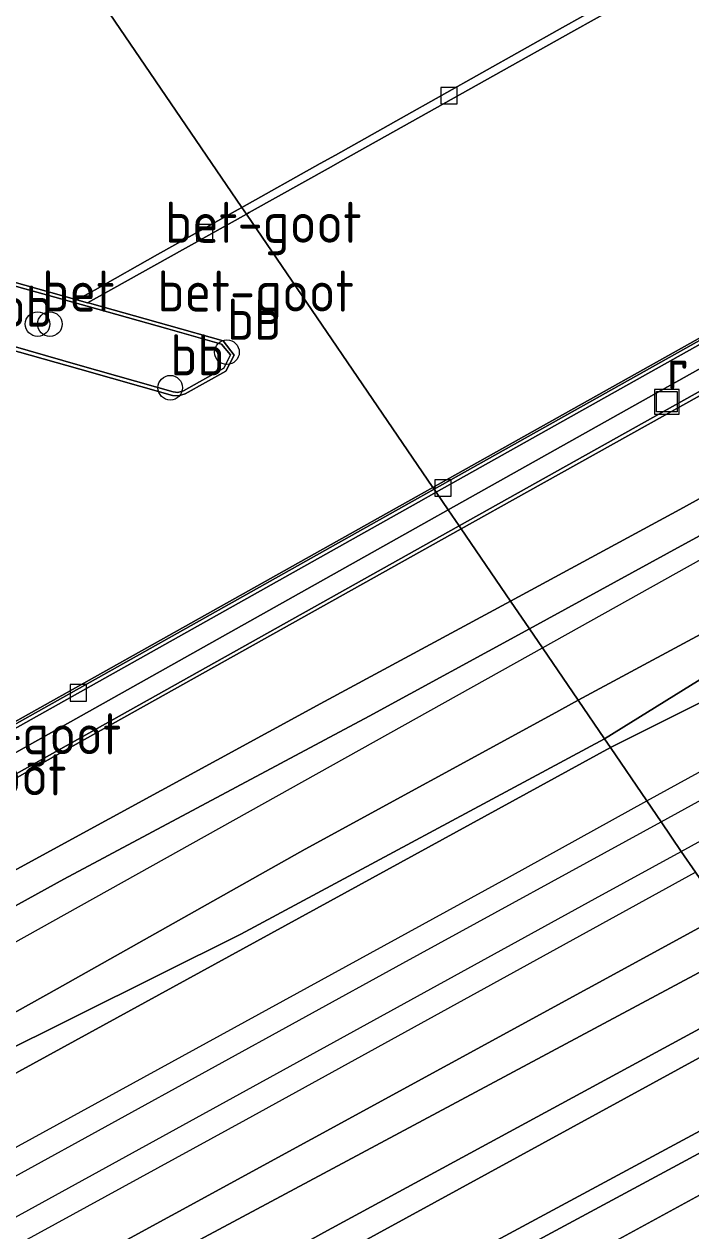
# Model space of a CAD drawing. Extents: x 253736 to 255979, y 477184 to 479215.
# Drawn here: x 254946.9 to 254987.6, y 477880.1 to 477953.6 of the extents above; entities that cross this region are included whole.
import ezdxf
from ezdxf.enums import TextEntityAlignment as Align

# ---------------------------------------------------------------- set-up
doc = ezdxf.new("R2010")
doc.units = 0
for name, color, linetype, lineweight in [('af-bs-rasterhekwerk', 8, 'hekwerk', 18), ('bp-b5-bomenstruiken', 8, 'Continuous', 18), ('bp-b5-grasland', 8, 'Continuous', 18), ('gw-bs-insteekwatergang', 8, 'Continuous', 18), ('gw-bs-kruinlijn', 8, 'Continuous', 18), ('gw-bs-teenlijn', 8, 'Continuous', 18), ('og-b5-spoor', 8, 'Continuous', 18), ('og-b5-water', 8, 'Continuous', 18), ('og-bs-hulpgeometrie', 8, 'Continuous', 18), ('og-bs-inrichtingselement', 8, 'Continuous', 18), ('og-bs-spoor', 8, 'Continuous', 18), ('og-bs-terreinafscheiding', 8, 'Continuous', 18), ('vh-b5-verh_soort', 8, 'Continuous', 18), ('vh-bs-band', 8, 'Continuous', 18), ('wh-bs-duiker', 8, 'duiker', 18), ('wh-bs-kolk', 8, 'Continuous', 18), ('wh-bs-put', 8, 'Continuous', 18), ('wh-bs-waterlijn', 8, 'Continuous', 18), ('wm-bs-overig', 8, 'Continuous', 18)]:
    doc.layers.add(name, color=color, linetype=linetype, lineweight=lineweight)
doc.styles.add('rtw_iso', font='isocp.shx')
doc.linetypes.add('duiker', pattern='A,0,-2,[15,RTW.shx,S=1,R=0,X=0,Y=0],-2', length=4)
doc.linetypes.add('hekwerk', pattern='A,7,-1.5,[1,RTW.shx,S=0.75,R=0,X=0,Y=0],-1.5', length=10)

# ---------------------------------------------------------------- blocks, each defined once
blk = doc.blocks.new('dtb')
blk.add_circle((0, 0), 0.75)
blk = doc.blocks.new('dtbattr')
at = {"style": 'rtw_iso'}
blk.add_attdef('TAG', (0.591, 0.868), '', height=2.5, dxfattribs=at)
blk = doc.blocks.new('put')
for p, q in [((0.75, 0.75), (-0.75, 0.75)), ((-0.75, 0.75), (-0.75, -0.75)), ((0.75, -0.75), (0.75, 0.75)), ((-0.75, -0.75), (0.75, -0.75))]:
    blk.add_line(p, q)
blk.add_lwpolyline([(-0.625, 0.625), (0.625, 0.625), (0.625, -0.625), (-0.625, -0.625)], close=True)
blk = doc.blocks.new('kolk')
blk.add_lwpolyline([(-0.5, -0.5), (0.5, -0.5), (0.5, 0.5), (-0.5, 0.5)], close=True)
blk = doc.blocks.new('RW1 Buren totaal_ACAD_1_FMEBLOCK130')
at = {"layer": 'bp-b5-grasland'}
blk.add_polyline3d([(-30.266, -121.744, 24.171), (-54.832, -134.632, 24.188), (-53.285, -132.489, 24.361), (-53.241, -130.688, 24.365), (-55.048, -126.575, 24.476), (-56.865, -122.86, 24.514), (-58.422, -122.014, 24.481), (-78.668, -133.046, 24.554), (-103.834, -147.072, 24.574), (-107.836, -149.309, 24.564), (-107.959, -149.128, 24.631), (-50.966, -117.271, 24.623), (-47.244, -115.194, 24.624), (-6.543, -92.416, 24.656)], dxfattribs=at)
blk = doc.blocks.new('prullenbak')
for centre in [(-0.375, 0), (0.375, 0)]:
    blk.add_circle(centre, 0.75)
blk = doc.blocks.new('dtbattr-r')
at = {"style": 'rtw_iso'}
blk.add_attdef('TAG', text='', height=2.5, dxfattribs=at).set_placement((0, 0), align=Align.MIDDLE_CENTER)
blk = doc.blocks.new('RW1 Buren totaal_ACAD_1_FMEBLOCK879')
at = {"layer": 'vh-b5-verh_soort'}
for points in [[(2.156, 1.483, 24.214), (2.8, 1.303, 24.205), (2.914, 1.271, 24.204), (7.758, -0.086, 24.277), (11.063, -1.011, 24.333), (11.735, -1.89, 24.361), (11.223, -2.871, 24.374), (8.757, -4.236, 24.369), (8.346, -4.374, 24.373), (7.984, -4.345, 24.372), (2.324, -2.734, 24.284), (-2.141, -1.478, 24.23), (-2.806, -1.291, 24.222), (-3.013, -1.233, 24.219), (-7.759, 0.139, 24.286), (-10.973, 1.218, 24.446), (-11.735, 1.876, 24.331), (-11.229, 2.892, 24.338), (-8.846, 4.241, 24.334), (-8.505, 4.374, 24.343), (-8.092, 4.351, 24.337), (-2.637, 2.822, 24.259)], [(-2.639, 2.596, 24.394), (-8.152, 4.151, 24.455), (-8.452, 4.172, 24.459), (-8.722, 4.032, 24.464), (-11.117, 2.711, 24.453), (-11.516, 1.918, 24.444), (-10.886, 1.374, 24.554), (-7.681, 0.298, 24.409), (-2.961, -0.994, 24.353), (2.343, -2.515, 24.399), (8.026, -4.121, 24.491), (8.308, -4.172, 24.492), (8.649, -4.064, 24.487), (11.099, -2.672, 24.485), (11.516, -1.875, 24.487), (10.959, -1.218, 24.468), (7.694, -0.291, 24.406), (2.768, 1.102, 24.332)]]:
    blk.add_polyline3d(points, close=True, dxfattribs=at)
blk = doc.blocks.new('RW1 Buren totaal_ACAD_1_FMEBLOCK893')
at = {"layer": 'vh-b5-verh_soort'}
for points in [[(32.979, -84.253, 24.372), (-9.605, -108.128, 24.389), (-53.734, -132.826, 24.4), (-65.1, -116.177, 24.204), (-64.936, -116.085, 24.204), (-59.931, -113.295, 24.199), (-59.407, -113.003, 24.198), (-54.98, -110.52, 24.201), (-50.076, -107.77, 24.204), (-45.154, -105.009, 24.207), (-40.192, -102.226, 24.209)], [(-40.879, -102.033, 24.21), (-45.841, -104.816, 24.209), (-50.761, -107.576, 24.207), (-55.668, -110.328, 24.205), (-59.686, -112.582, 24.203), (-60.617, -113.103, 24.204), (-65.378, -115.769, 24.207), (-78.399, -96.696, 24.199)]]:
    blk.add_polyline3d(points, dxfattribs=at)
blk = doc.blocks.new('Deel_d28hz')
at = {"layer": 'af-bs-rasterhekwerk'}
for points in [[(254973.434, 477923.006, 24.631), (255030.428, 477954.863, 24.623)], [(254876.984, 477871.416, 24.513), (254878.122, 477869.658, 24.605), (254921.105, 477893.756, 24.639), (254973.434, 477923.006, 24.631)], [(254681.855, 477712.654, 24.253), (254683.896, 477714.518, 24.091), (254685.922, 477715.813, 23.704), (254686.461, 477716.157, 23.944), (254689.328, 477717.755, 23.839), (254693.062, 477720.036, 23.938), (254724.91, 477737.468, 23.947), (254767.487, 477760.945, 23.974), (254802.142, 477779.933, 23.983), (254843.729, 477802.575, 23.944), (254888.645, 477827.509, 24.037), (254924.222, 477847.005, 24.088), (254961.061, 477867.276, 24.184), (254970.912, 477872.868, 23.965), (254971.995, 477873.459, 23.857), (254997.682, 477887.488, 23.653)]]:
    blk.add_polyline3d(points, dxfattribs=at)
at = {"layer": 'bp-b5-bomenstruiken'}
for points in [[(255056.909, 477951.491, 24.325), (255025.968, 477934.251, 24.253), (254994.382, 477917.527, 24.307), (254982.292, 477910.031, 24.307), (254980.685, 477912.385, 24.217), (254993.787, 477919.44, 24.237), (255008.246, 477927.194, 24.295), (255023.04, 477935.205, 24.158), (255026.562, 477937.502, 24.188), (255051.128, 477950.39, 24.171)], [(254918.639, 477877.954, 23.601), (254933.582, 477886.258, 23.607), (254948.931, 477894.799, 23.785), (254964.045, 477903.309, 24.094), (254979.094, 477911.528, 24.215), (254980.685, 477912.385, 24.217), (254982.292, 477910.031, 24.307), (254960.126, 477898.14, 24.043), (254944.967, 477890.615, 23.764), (254935.224, 477885.902, 23.716), (254929.327, 477882.282, 23.692), (254914.635, 477874.468, 23.62)]]:
    blk.add_polyline3d(points, dxfattribs=at)
blk.add_polyline3d([(255004.635, 477877.303, 23.816), (254986.844, 477865.203, 24.056), (254985.967, 477865.997, 23.977), (254983.355, 477867.617, 23.956), (254980.932, 477868.798, 23.896), (254977.651, 477870.447, 23.815), (254973.096, 477872.942, 23.809), (254971.995, 477873.459, 23.857), (254997.682, 477887.488, 23.653)], close=True, dxfattribs=at)
at = {"layer": 'bp-b5-grasland'}
for points in [[(255074.851, 477979.718, 24.656), (255034.15, 477956.94, 24.624), (255030.428, 477954.863, 24.623), (254973.434, 477923.006, 24.631), (254972.76, 477923.994, 24.564), (255016.746, 477948.646, 24.539), (255059.304, 477972.442, 24.531)], [(255051.504, 477946.938, 24.901), (255006.482, 477922.181, 24.814), (254998.654, 477918.271, 24.781), (254995.144, 477916.591, 24.796), (254989.892, 477913.115, 24.79), (254982.653, 477909.503, 24.778), (254982.292, 477910.031, 24.307), (254994.382, 477917.527, 24.307), (255025.968, 477934.251, 24.253), (255056.909, 477951.491, 24.325)], [(254898.278, 477882.166, 24.613), (254927.669, 477898.71, 24.529), (254971.601, 477923.344, 24.565), (254972.76, 477923.994, 24.564), (254973.434, 477923.006, 24.631), (254921.105, 477893.756, 24.639), (254878.122, 477869.658, 24.605)], [(254878.122, 477869.658, 24.605), (254921.105, 477893.756, 24.639), (254973.434, 477923.006, 24.631), (254973.558, 477922.825, 24.564), (254948.19, 477908.648, 24.503), (254921.674, 477893.481, 24.495), (254903.028, 477883.02, 24.485), (254880.656, 477870.086, 24.266)], [(254909.87, 477879.914, 27.714), (254926.508, 477888.929, 27.684), (254949.337, 477901.485, 27.684), (254967.936, 477911.408, 27.694), (254977.712, 477916.74, 27.7), (254978.501, 477915.584, 22.646), (254980.685, 477912.385, 24.217), (254979.094, 477911.528, 24.215), (254964.045, 477903.309, 24.094), (254948.931, 477894.799, 23.785), (254933.582, 477886.258, 23.607), (254918.639, 477877.954, 23.601)], [(254880.656, 477870.086, 24.266), (254903.028, 477883.02, 24.485), (254921.674, 477893.481, 24.495), (254948.19, 477908.648, 24.503), (254973.558, 477922.825, 24.564), (254976.558, 477918.431, 27.729), (254965.21, 477912.311, 27.727), (254948.69, 477903.309, 27.751), (254925.126, 477890.473, 27.771), (254909.025, 477881.686, 27.747), (254893.07, 477873.032, 27.755)], [(254914.635, 477874.468, 23.62), (254929.327, 477882.282, 23.692), (254935.224, 477885.902, 23.716), (254944.967, 477890.615, 23.764), (254960.126, 477898.14, 24.043), (254982.292, 477910.031, 24.307), (254982.653, 477909.503, 24.778), (254945.735, 477889.309, 24.697), (254941.44, 477887.034, 24.706), (254937.232, 477885.06, 24.706), (254933.394, 477882.957, 24.718), (254930.657, 477881.161, 24.7), (254927.301, 477878.82, 24.649)], [(254947.575, 477876.471, 24.853), (254989.581, 477899.354, 24.85), (254990.946, 477897.354, 23.785), (254950.964, 477875.96, 23.875)], [(254784.128, 477772.982, 23.446), (254820.778, 477792.949, 23.491), (254853.946, 477811.279, 23.413), (254884.708, 477828.189, 23.431), (254914.647, 477844.754, 23.494), (254951.215, 477864.756, 23.494), (254978.518, 477879.656, 23.446), (254996.442, 477889.304, 23.52), (254997.682, 477887.488, 23.653), (254971.995, 477873.459, 23.857), (254970.912, 477872.868, 23.965), (254961.061, 477867.276, 24.184), (254924.222, 477847.005, 24.088), (254888.645, 477827.509, 24.037), (254843.729, 477802.575, 23.944), (254802.142, 477779.933, 23.983), (254767.487, 477760.945, 23.974)], [(254950.964, 477875.96, 23.875), (254990.946, 477897.354, 23.785), (254992.654, 477894.853, 23.695), (254965.18, 477879.965, 23.749)], [(254793.509, 477779.33, 22.642), (254815.877, 477791.531, 22.642), (254848.244, 477809.415, 22.642), (254874.733, 477823.872, 22.642), (254906.926, 477841.618, 22.642), (254941.67, 477860.494, 22.642), (254972.54, 477877.766, 22.642), (254995.774, 477890.282, 22.678), (254996.442, 477889.304, 23.52), (254978.518, 477879.656, 23.446), (254951.215, 477864.756, 23.494), (254914.647, 477844.754, 23.494), (254884.708, 477828.189, 23.431), (254853.946, 477811.279, 23.413), (254820.778, 477792.949, 23.491), (254784.128, 477772.982, 23.446)], [(254789.314, 477783.157, 23.404), (254812.353, 477795.874, 23.485), (254840.818, 477811.47, 23.545), (254874.245, 477829.688, 23.596), (254906.72, 477847.592, 23.587), (254935.566, 477863.605, 23.728), (254965.18, 477879.965, 23.749), (254992.654, 477894.853, 23.695), (254993.52, 477893.585, 22.552), (254956.876, 477873.569, 22.645), (254918.011, 477852.262, 22.645), (254879.001, 477830.847, 22.642), (254840.644, 477809.975, 22.642), (254803.288, 477789.462, 22.642), (254766.047, 477769.077, 22.642)]]:
    blk.add_polyline3d(points, dxfattribs=at)
for points in [[(255026.562, 477937.502, 24.188), (255023.04, 477935.205, 24.158), (255008.246, 477927.194, 24.295), (254993.787, 477919.44, 24.237), (254980.685, 477912.385, 24.217), (254978.501, 477915.584, 22.646), (254977.712, 477916.74, 27.7), (254987.189, 477921.909, 27.706), (255014.055, 477936.518, 27.726), (255018.7, 477939.075, 27.593), (255017.862, 477941.065, 27.635), (254986.889, 477924.002, 27.73), (254976.558, 477918.431, 27.729), (254973.558, 477922.825, 24.564), (254977.56, 477925.062, 24.574), (255002.726, 477939.088, 24.554), (255022.972, 477950.12, 24.481), (255024.529, 477949.274, 24.514), (255026.346, 477945.559, 24.476), (255028.153, 477941.446, 24.365), (255028.109, 477939.645, 24.361)], [(254977.712, 477916.74, 27.7), (254976.558, 477918.431, 27.729), (254986.889, 477924.002, 27.73), (255017.862, 477941.065, 27.635), (255018.7, 477939.075, 27.593), (255014.055, 477936.518, 27.726), (254987.189, 477921.909, 27.706)], [(254977.712, 477916.74, 27.7), (254967.936, 477911.408, 27.694), (254949.337, 477901.485, 27.684), (254926.508, 477888.929, 27.684), (254909.87, 477879.914, 27.714), (254894.94, 477871.518, 27.666), (254890.648, 477869.24, 27.678), (254890.161, 477870.305, 27.681), (254889.751, 477871.266, 27.694), (254893.07, 477873.032, 27.755), (254909.025, 477881.686, 27.747), (254925.126, 477890.473, 27.771), (254948.69, 477903.309, 27.751), (254965.21, 477912.311, 27.727), (254976.558, 477918.431, 27.729)]]:
    blk.add_polyline3d(points, close=True, dxfattribs=at)
at = {"layer": 'gw-bs-insteekwatergang'}
for points in [[(254992.654, 477894.853, 23.695), (254965.18, 477879.965, 23.749), (254935.566, 477863.605, 23.728), (254906.72, 477847.592, 23.587), (254874.245, 477829.688, 23.596), (254840.818, 477811.47, 23.545), (254812.353, 477795.874, 23.485), (254789.314, 477783.157, 23.404)], [(254784.128, 477772.982, 23.446), (254820.778, 477792.949, 23.491), (254853.946, 477811.279, 23.413), (254884.708, 477828.189, 23.431), (254914.647, 477844.754, 23.494), (254951.215, 477864.756, 23.494), (254978.518, 477879.656, 23.446), (254996.442, 477889.304, 23.52)]]:
    blk.add_polyline3d(points, dxfattribs=at)
at = {"layer": 'gw-bs-kruinlijn'}
for points in [[(254982.653, 477909.503, 24.778), (254989.892, 477913.115, 24.79), (254995.144, 477916.591, 24.796), (254998.654, 477918.271, 24.781), (255006.482, 477922.181, 24.814), (255051.504, 477946.938, 24.901), (255055.792, 477949.872, 24.901), (255059.518, 477951.842, 24.964), (255070.438, 477957.381, 24.967), (255093.74, 477969.867, 25.012), (255113.166, 477980.877, 25.057), (255118.802, 477984.365, 25.042), (255126.189, 477988.064, 25.075), (255172.178, 478013.367, 25.243), (255179.07, 478017.697, 25.285), (255186.324, 478021.145, 25.249), (255235.815, 478048.454, 25.441), (255239.622, 478051.338, 25.477), (255244.887, 478053.831, 25.471), (255251.747, 478056.77, 25.483), (255281.007, 478072.891, 25.531), (255294.729, 478080.604, 25.549), (255302.917, 478085.361, 25.573)], [(254977.712, 477916.74, 27.7), (254987.189, 477921.909, 27.706), (255014.055, 477936.518, 27.726), (255018.7, 477939.075, 27.593), (255017.862, 477941.065, 27.635), (254986.889, 477924.002, 27.73), (254976.558, 477918.431, 27.729)], [(254976.558, 477918.431, 27.729), (254965.21, 477912.311, 27.727), (254948.69, 477903.309, 27.751), (254925.126, 477890.473, 27.771)], [(254925.126, 477890.473, 27.771), (254909.025, 477881.686, 27.747), (254893.07, 477873.032, 27.755), (254889.751, 477871.266, 27.694), (254890.161, 477870.305, 27.681), (254890.648, 477869.24, 27.678), (254894.94, 477871.518, 27.666), (254909.87, 477879.914, 27.714), (254926.508, 477888.929, 27.684), (254949.337, 477901.485, 27.684), (254967.936, 477911.408, 27.694), (254977.712, 477916.74, 27.7)], [(254772.791, 477794.526, 24.334), (254798.573, 477808.704, 24.394), (254803.418, 477811.138, 24.409), (254806.748, 477813.37, 24.445), (254809.752, 477815.176, 24.451), (254812.983, 477817.09, 24.46), (254814.915, 477817.925, 24.427), (254817.02, 477818.763, 24.394), (254834.938, 477828.27, 24.517), (254867.922, 477846.615, 24.64), (254870.979, 477848.677, 24.634), (254873.856, 477850.223, 24.58), (254876.732, 477851.465, 24.532), (254878.437, 477852.143, 24.499), (254902.988, 477865.59, 24.643), (254927.301, 477878.82, 24.649), (254930.657, 477881.161, 24.7), (254933.394, 477882.957, 24.718), (254937.232, 477885.06, 24.706), (254941.44, 477887.034, 24.706), (254945.735, 477889.309, 24.697), (254982.653, 477909.503, 24.778)], [(254989.581, 477899.354, 24.85), (254947.575, 477876.471, 24.853), (254944.932, 477874.66, 24.865), (254941.932, 477872.553, 24.913), (254939.693, 477871.318, 24.949), (254936.622, 477870.274, 24.907), (254933.522, 477868.893, 24.883), (254887.001, 477843.15, 24.775), (254883.251, 477841.078, 24.769), (254880.07, 477839.043, 24.763), (254876.919, 477837.186, 24.742), (254872.373, 477834.931, 24.742), (254867.703, 477832.388, 24.742), (254840.947, 477817.883, 24.604), (254827.477, 477810.791, 24.607), (254824.625, 477809.056, 24.607), (254820.58, 477806.535, 24.625), (254818.388, 477805.041, 24.637), (254815.279, 477803.541, 24.616), (254811.407, 477801.921, 24.604), (254806.913, 477799.379, 24.616), (254774.616, 477781.554, 24.409)]]:
    blk.add_polyline3d(points, dxfattribs=at)
at = {"layer": 'gw-bs-teenlijn'}
for points in [[(254982.292, 477910.031, 24.307), (254994.382, 477917.527, 24.307), (255025.968, 477934.251, 24.253), (255056.909, 477951.491, 24.325), (255117.552, 477985.064, 24.484), (255177.89, 478018.112, 24.55), (255212.502, 478036.71, 24.526), (255241.007, 478052.969, 24.826), (255302.218, 478086.438, 24.823)], [(254980.685, 477912.385, 24.217), (254993.787, 477919.44, 24.237), (255008.246, 477927.194, 24.295), (255023.04, 477935.205, 24.158), (255026.562, 477937.502, 24.188), (255028.109, 477939.645, 24.361), (255028.153, 477941.446, 24.365), (255026.346, 477945.559, 24.476), (255024.529, 477949.274, 24.514), (255022.972, 477950.12, 24.481), (255002.726, 477939.088, 24.554), (254977.56, 477925.062, 24.574), (254973.558, 477922.825, 24.564)], [(254973.558, 477922.825, 24.564), (254948.19, 477908.648, 24.503)], [(254948.19, 477908.648, 24.503), (254921.674, 477893.481, 24.495), (254903.028, 477883.02, 24.485), (254880.656, 477870.086, 24.266), (254880.698, 477869.078, 24.206), (254881.313, 477866.843, 24.082), (254882.375, 477864.041, 23.865), (254884.193, 477861.131, 23.658), (254886.467, 477860.566, 23.689), (254890.015, 477862.382, 23.756), (254903.573, 477869.595, 23.732), (254918.639, 477877.954, 23.601), (254933.582, 477886.258, 23.607), (254948.931, 477894.799, 23.785), (254964.045, 477903.309, 24.094), (254979.094, 477911.528, 24.215), (254980.685, 477912.385, 24.217)], [(254982.292, 477910.031, 24.307), (254960.126, 477898.14, 24.043), (254944.967, 477890.615, 23.764), (254935.224, 477885.902, 23.716), (254929.327, 477882.282, 23.692), (254914.635, 477874.468, 23.62), (254895.32, 477863.375, 23.677), (254884.261, 477856.962, 23.734), (254876.017, 477852.385, 23.8), (254862.6, 477844.545, 23.884), (254849.879, 477837.731, 23.92), (254821.251, 477821.931, 23.89), (254818.127, 477820.372, 23.875), (254813.471, 477818.498, 23.854), (254809.848, 477816.438, 23.842), (254807.436, 477814.773, 23.848), (254804.098, 477812.7, 23.851), (254796.937, 477808.847, 23.851)], [(254950.964, 477875.96, 23.875), (254990.946, 477897.354, 23.785)]]:
    blk.add_polyline3d(points, dxfattribs=at)
at = {"layer": 'og-b5-spoor'}
for points in [[(255052.475, 477934.369, 25.069), (255006.222, 477908.673, 24.925), (255003.034, 477906.298, 24.925), (254999.987, 477904.739, 24.925), (254996.477, 477903.218, 24.925), (254992.255, 477900.82, 24.925), (254989.581, 477899.354, 24.85), (254987.839, 477901.906, 25.168), (254986.97, 477903.179, 25.201), (254985.741, 477904.979, 25.147), (254984.869, 477906.257, 25.156), (254982.653, 477909.503, 24.778), (254989.892, 477913.115, 24.79), (254995.144, 477916.591, 24.796), (254998.654, 477918.271, 24.781), (255006.482, 477922.181, 24.814), (255051.504, 477946.938, 24.901)], [(254927.301, 477878.82, 24.649), (254930.657, 477881.161, 24.7), (254933.394, 477882.957, 24.718), (254937.232, 477885.06, 24.706), (254941.44, 477887.034, 24.706), (254945.735, 477889.309, 24.697), (254982.653, 477909.503, 24.778), (254984.869, 477906.257, 25.156), (254985.741, 477904.979, 25.147), (254986.97, 477903.179, 25.201), (254987.839, 477901.906, 25.168), (254989.581, 477899.354, 24.85), (254947.575, 477876.471, 24.853)]]:
    blk.add_polyline3d(points, dxfattribs=at)
at = {"layer": 'og-b5-water'}
blk.add_polyline3d([(254766.047, 477769.077, 22.642), (254803.288, 477789.462, 22.642), (254840.644, 477809.975, 22.642), (254879.001, 477830.847, 22.642), (254918.011, 477852.262, 22.645), (254956.876, 477873.569, 22.645), (254993.52, 477893.585, 22.552), (254995.774, 477890.282, 22.678), (254972.54, 477877.766, 22.642), (254941.67, 477860.494, 22.642), (254906.926, 477841.618, 22.642), (254874.733, 477823.872, 22.642), (254848.244, 477809.415, 22.642), (254815.877, 477791.531, 22.642), (254793.509, 477779.33, 22.642)], dxfattribs=at)
at = {"layer": 'og-bs-hulpgeometrie'}
blk.add_polyline3d([(254947.167, 477961.483, 24.199), (254960.188, 477942.41, 24.207), (254960.466, 477942.002, 24.204), (254971.832, 477925.353, 24.4), (254971.903, 477925.249, 24.396), (254972.033, 477925.059, 24.529), (254972.76, 477923.994, 24.564), (254973.434, 477923.006, 24.631), (254973.558, 477922.825, 24.564), (254976.558, 477918.431, 27.729), (254977.712, 477916.74, 27.7), (254978.501, 477915.584, 22.646), (254980.685, 477912.385, 24.217), (254982.292, 477910.031, 24.307), (254982.653, 477909.503, 24.778), (254984.869, 477906.257, 25.156), (254985.741, 477904.979, 25.147), (254986.97, 477903.179, 25.201), (254987.839, 477901.906, 25.168)], dxfattribs=at)
at = {"layer": 'og-bs-spoor'}
for points in [[(254984.869, 477906.257, 25.156), (255068.868, 477952.29, 25.447), (255158.702, 478001.541, 25.666), (255233.202, 478042.328, 25.846), (255292.628, 478074.913, 25.966)], [(254985.741, 477904.979, 25.147), (255037.099, 477933.193, 25.387), (255102.128, 477968.824, 25.504), (255165.459, 478003.583, 25.675), (255227.835, 478037.708, 25.804), (255282.235, 478067.617, 25.912)], [(254986.97, 477903.179, 25.201), (255052.409, 477939.034, 25.378), (255126.433, 477979.62, 25.627), (255205.072, 478022.776, 25.768), (255266.62, 478056.654, 25.966)], [(254658.05, 477727.148, 24.7), (254688.43, 477743.781, 24.682), (254722.862, 477762.593, 24.688), (254760.441, 477783.209, 24.751), (254794.745, 477801.956, 24.79), (254831.106, 477821.912, 24.835), (254864.707, 477840.33, 24.901), (254904.643, 477862.217, 25.006), (254941.232, 477882.338, 25.129), (254976.49, 477901.633, 25.156), (254984.869, 477906.257, 25.156)], [(254658.932, 477725.857, 24.681), (254690.112, 477743.026, 24.7), (254727.089, 477763.193, 24.769), (254756.227, 477779.188, 24.766), (254788.808, 477797.001, 24.805), (254825.742, 477817.256, 24.838), (254862.6, 477837.476, 24.94), (254903.137, 477859.711, 25.078), (254940.406, 477880.128, 25.111), (254969.989, 477896.37, 25.144), (254985.741, 477904.979, 25.147)], [(254660.177, 477724.069, 24.682), (254692.976, 477742.027, 24.772), (254729.237, 477761.892, 24.79), (254771.347, 477784.985, 24.829), (254817.108, 477810.054, 24.889), (254866.109, 477836.882, 24.937), (254899.027, 477854.956, 25.063), (254941.45, 477878.199, 25.111), (254981.725, 477900.315, 25.204), (254986.97, 477903.179, 25.201)], [(254661.043, 477722.8, 24.662), (254713.741, 477751.701, 24.742), (254752.165, 477772.719, 24.811), (254790.57, 477793.802, 24.883), (254833.45, 477817.269, 24.91), (254875.486, 477840.285, 24.97), (254918.871, 477864.128, 25.075), (254960.443, 477886.84, 25.135), (254987.839, 477901.906, 25.168)]]:
    blk.add_polyline3d(points, dxfattribs=at)
at = {"layer": 'og-bs-terreinafscheiding'}
for points in [[(254972.033, 477925.059, 24.529), (255016.14, 477949.764, 24.515), (255058.642, 477973.58, 24.519), (255103.538, 477998.713, 24.516), (255119.115, 478007.407, 24.518), (255120.942, 478008.419, 24.502), (255121.314, 478008.756, 24.525), (255121.501, 478009.147, 24.535), (255123.207, 478015.188, 24.616), (255123.358, 478015.485, 24.635), (255123.606, 478015.668, 24.62), (255124.893, 478016.363, 24.583)], [(254972.76, 477923.994, 24.564), (255016.746, 477948.646, 24.539), (255059.304, 477972.442, 24.531), (255103.776, 477997.33, 24.542), (255119.728, 478006.268, 24.524), (255126.498, 478010.044, 24.551), (255134.436, 478014.486, 24.602)], [(254971.832, 477925.353, 24.4), (255015.961, 477950.051, 24.389), (255058.545, 477973.926, 24.372), (255103.308, 477998.957, 24.362), (255120.756, 478008.716, 24.378), (255121.208, 478008.977, 24.421)], [(255008.823, 477969.716, 24.2), (255007.878, 477969.185, 24.2), (255004.226, 477967.131, 24.202), (254999.314, 477964.369, 24.204), (254994.61, 477961.724, 24.207), (254989.615, 477958.915, 24.209), (254986.005, 477956.885, 24.211), (254984.687, 477956.146, 24.21), (254979.725, 477953.363, 24.209), (254974.805, 477950.603, 24.207), (254969.898, 477947.851, 24.205), (254965.88, 477945.597, 24.203), (254964.949, 477945.076, 24.204), (254960.188, 477942.41, 24.207)], [(255009.526, 477969.515, 24.209), (255008.139, 477968.735, 24.191), (255004.929, 477966.933, 24.194), (255000.011, 477964.171, 24.198), (254995.303, 477961.528, 24.202), (254990.305, 477958.721, 24.206), (254986.235, 477956.436, 24.21), (254985.374, 477955.953, 24.209), (254980.412, 477953.17, 24.207), (254975.49, 477950.409, 24.204), (254970.586, 477947.659, 24.201), (254966.159, 477945.176, 24.198), (254965.635, 477944.884, 24.199), (254960.63, 477942.094, 24.204), (254960.466, 477942.002, 24.204)], [(254960.188, 477942.41, 24.207), (254959.961, 477942.283, 24.207), (254955.042, 477939.53, 24.21), (254951.229, 477937.395, 24.213), (254950.13, 477936.78, 24.214)], [(254960.466, 477942.002, 24.204), (254955.698, 477939.345, 24.21), (254951.494, 477937.001, 24.215), (254950.774, 477936.6, 24.205)], [(254945.335, 477937.893, 24.394), (254939.822, 477939.448, 24.455), (254939.522, 477939.469, 24.459), (254939.252, 477939.329, 24.464), (254936.857, 477938.008, 24.453), (254936.458, 477937.215, 24.444), (254937.088, 477936.671, 24.554), (254940.293, 477935.595, 24.409), (254945.013, 477934.303, 24.353), (254950.317, 477932.782, 24.399), (254956, 477931.176, 24.491), (254956.282, 477931.125, 24.492), (254956.623, 477931.233, 24.487), (254959.073, 477932.625, 24.485), (254959.49, 477933.422, 24.487), (254958.933, 477934.079, 24.468), (254955.668, 477935.006, 24.406), (254950.742, 477936.399, 24.332), (254945.335, 477937.893, 24.394)], [(254902.653, 477891.895, 24.602), (254904.073, 477892.665, 24.613), (254904.378, 477892.778, 24.606), (254904.659, 477892.761, 24.602), (254910.732, 477891.18, 24.512), (254911.138, 477891.088, 24.523), (254911.635, 477891.23, 24.499), (254912.074, 477891.434, 24.495), (254927.04, 477899.841, 24.497), (254970.958, 477924.457, 24.529), (254972.033, 477925.059, 24.529)], [(254911.135, 477891.312, 24.377), (254926.906, 477900.185, 24.39), (254970.809, 477924.781, 24.4), (254971.832, 477925.353, 24.4)], [(254898.278, 477882.166, 24.613), (254927.669, 477898.71, 24.529), (254971.601, 477923.344, 24.565), (254972.76, 477923.994, 24.564)]]:
    blk.add_polyline3d(points, dxfattribs=at)
at = {"layer": 'vh-b5-verh_soort'}
for points in [[(255058.642, 477973.58, 24.519), (255016.14, 477949.764, 24.515), (254972.033, 477925.059, 24.529), (254971.903, 477925.249, 24.396), (255016.045, 477949.951, 24.376), (255058.635, 477973.801, 24.381)], [(254947.167, 477961.483, 24.199), (254960.188, 477942.41, 24.207), (254959.961, 477942.283, 24.207), (254955.042, 477939.53, 24.21), (254951.229, 477937.395, 24.213), (254950.13, 477936.78, 24.214), (254945.337, 477938.119, 24.259)], [(254945.833, 477933.819, 24.23), (254950.298, 477932.563, 24.284), (254955.958, 477930.952, 24.372), (254956.32, 477930.923, 24.373), (254956.731, 477931.061, 24.369), (254959.197, 477932.426, 24.374), (254959.709, 477933.407, 24.361), (254959.037, 477934.286, 24.333), (254955.732, 477935.211, 24.277), (254950.888, 477936.568, 24.204), (254950.774, 477936.6, 24.205), (254951.494, 477937.001, 24.215), (254955.698, 477939.345, 24.21), (254960.466, 477942.002, 24.204), (254971.832, 477925.353, 24.4), (254970.809, 477924.781, 24.4), (254926.906, 477900.185, 24.39)], [(254985.374, 477955.953, 24.209), (254980.412, 477953.17, 24.207), (254975.49, 477950.409, 24.204), (254970.586, 477947.659, 24.201), (254966.159, 477945.176, 24.198), (254965.635, 477944.884, 24.199), (254960.63, 477942.094, 24.204), (254960.466, 477942.002, 24.204), (254960.188, 477942.41, 24.207), (254964.949, 477945.076, 24.204), (254965.88, 477945.597, 24.203), (254969.898, 477947.851, 24.205), (254974.805, 477950.603, 24.207), (254979.725, 477953.363, 24.209), (254984.687, 477956.146, 24.21)], [(254896.959, 477888.933, 24.504), (254903.953, 477892.882, 24.471), (254904.34, 477893.002, 24.459), (254904.739, 477892.954, 24.459), (254911.135, 477891.312, 24.377), (254911.57, 477891.402, 24.376), (254926.972, 477900.061, 24.365), (254970.889, 477924.681, 24.396), (254971.903, 477925.249, 24.396), (254972.033, 477925.059, 24.529), (254970.958, 477924.457, 24.529), (254927.04, 477899.841, 24.497), (254912.074, 477891.434, 24.495), (254911.635, 477891.23, 24.499), (254911.138, 477891.088, 24.523), (254910.732, 477891.18, 24.512), (254904.659, 477892.761, 24.602), (254904.378, 477892.778, 24.606), (254904.073, 477892.665, 24.613), (254902.653, 477891.895, 24.602), (254897.058, 477888.757, 24.627)]]:
    blk.add_polyline3d(points, dxfattribs=at)
for points in [[(255133.76, 478015.61, 24.604), (255134.436, 478014.486, 24.602), (255126.498, 478010.044, 24.551), (255119.728, 478006.268, 24.524), (255103.776, 477997.33, 24.542), (255059.304, 477972.442, 24.531), (255016.746, 477948.646, 24.539), (254972.76, 477923.994, 24.564), (254972.033, 477925.059, 24.529), (255016.14, 477949.764, 24.515), (255058.642, 477973.58, 24.519), (255103.538, 477998.713, 24.516), (255119.115, 478007.407, 24.518), (255120.942, 478008.419, 24.502), (255121.314, 478008.756, 24.525), (255121.501, 478009.147, 24.535), (255123.207, 478015.188, 24.616), (255123.358, 478015.485, 24.635), (255123.606, 478015.668, 24.62), (255124.893, 478016.363, 24.583), (255123.867, 478012.58, 24.562), (255123.051, 478009.694, 24.541), (255128.957, 478012.97, 24.576)], [(254971.903, 477925.249, 24.396), (254971.832, 477925.353, 24.4), (255015.961, 477950.051, 24.389), (255058.545, 477973.926, 24.372), (255103.308, 477998.957, 24.362), (255120.756, 478008.716, 24.378), (255121.208, 478008.977, 24.421), (255120.836, 478008.624, 24.381), (255103.387, 477998.849, 24.369), (255058.635, 477973.801, 24.381), (255016.045, 477949.951, 24.376)], [(254960.466, 477942.002, 24.204), (254955.698, 477939.345, 24.21), (254951.494, 477937.001, 24.215), (254950.774, 477936.6, 24.205), (254950.13, 477936.78, 24.214), (254951.229, 477937.395, 24.213), (254955.042, 477939.53, 24.21), (254959.961, 477942.283, 24.207), (254960.188, 477942.41, 24.207)], [(254945.335, 477937.893, 24.394), (254950.742, 477936.399, 24.332), (254955.668, 477935.006, 24.406), (254958.933, 477934.079, 24.468), (254959.49, 477933.422, 24.487), (254959.073, 477932.625, 24.485), (254956.623, 477931.233, 24.487), (254956.282, 477931.125, 24.492), (254956, 477931.176, 24.491), (254950.317, 477932.782, 24.399), (254945.013, 477934.303, 24.353), (254940.293, 477935.595, 24.409), (254937.088, 477936.671, 24.554), (254936.458, 477937.215, 24.444), (254936.857, 477938.008, 24.453), (254939.252, 477939.329, 24.464), (254939.522, 477939.469, 24.459), (254939.822, 477939.448, 24.455)], [(254972.76, 477923.994, 24.564), (254971.601, 477923.344, 24.565), (254927.669, 477898.71, 24.529), (254898.278, 477882.166, 24.613), (254897.659, 477883.339, 24.655), (254902.787, 477886.211, 24.571), (254909.246, 477889.901, 24.532), (254909.155, 477890, 24.534), (254902.653, 477891.895, 24.602), (254904.073, 477892.665, 24.613), (254904.378, 477892.778, 24.606), (254904.659, 477892.761, 24.602), (254910.732, 477891.18, 24.512), (254911.138, 477891.088, 24.523), (254911.635, 477891.23, 24.499), (254912.074, 477891.434, 24.495), (254927.04, 477899.841, 24.497), (254970.958, 477924.457, 24.529), (254972.033, 477925.059, 24.529)], [(254971.903, 477925.249, 24.396), (254970.889, 477924.681, 24.396), (254926.972, 477900.061, 24.365), (254911.57, 477891.402, 24.376), (254911.135, 477891.312, 24.377), (254926.906, 477900.185, 24.39), (254970.809, 477924.781, 24.4), (254971.832, 477925.353, 24.4)]]:
    blk.add_polyline3d(points, close=True, dxfattribs=at)
at = {"layer": 'vh-bs-band'}
for points in [[(254971.903, 477925.249, 24.396), (255016.045, 477949.951, 24.376), (255058.635, 477973.801, 24.381), (255103.387, 477998.849, 24.369), (255120.836, 478008.624, 24.381), (255121.208, 478008.977, 24.421), (255121.321, 478009.253, 24.395), (255122.872, 478014.789, 24.463), (255123.196, 478015.615, 24.481), (255123.547, 478015.881, 24.478), (255130.273, 478019.601, 24.477), (255135.741, 478022.689, 24.462)], [(254950.13, 477936.78, 24.214), (254945.337, 477938.119, 24.259), (254939.882, 477939.648, 24.337), (254939.469, 477939.671, 24.343), (254939.128, 477939.538, 24.334), (254936.745, 477938.189, 24.338), (254936.239, 477937.173, 24.331), (254937.001, 477936.515, 24.446), (254940.215, 477935.436, 24.286), (254944.961, 477934.064, 24.219), (254945.168, 477934.006, 24.222), (254945.833, 477933.819, 24.23), (254950.298, 477932.563, 24.284), (254955.958, 477930.952, 24.372), (254956.32, 477930.923, 24.373), (254956.731, 477931.061, 24.369), (254959.197, 477932.426, 24.374), (254959.709, 477933.407, 24.361), (254959.037, 477934.286, 24.333), (254955.732, 477935.211, 24.277), (254950.888, 477936.568, 24.204), (254950.774, 477936.6, 24.205), (254950.13, 477936.78, 24.214)], [(254891.476, 477886.631, 24.491), (254894.294, 477887.641, 24.502), (254896.959, 477888.933, 24.504), (254903.953, 477892.882, 24.471), (254904.34, 477893.002, 24.459), (254904.739, 477892.954, 24.459), (254911.135, 477891.312, 24.377), (254911.57, 477891.402, 24.376), (254926.972, 477900.061, 24.365), (254970.889, 477924.681, 24.396), (254971.903, 477925.249, 24.396)]]:
    blk.add_polyline3d(points, dxfattribs=at)
at = {"layer": 'wh-bs-duiker'}
for points in [[(254978.501, 477915.584, 22.646), (255030.535, 477944.607, 22.675)], [(254881.265, 477861.347, 22.592), (254978.501, 477915.584, 22.646)]]:
    blk.add_polyline3d(points, dxfattribs=at)
at = {"layer": 'wh-bs-waterlijn'}
for points in [[(254993.52, 477893.585, 22.552), (254956.876, 477873.569, 22.645), (254918.011, 477852.262, 22.645), (254879.001, 477830.847, 22.642), (254840.644, 477809.975, 22.642), (254803.288, 477789.462, 22.642), (254766.047, 477769.077, 22.642)], [(254793.509, 477779.33, 22.642), (254815.877, 477791.531, 22.642), (254848.244, 477809.415, 22.642), (254874.733, 477823.872, 22.642), (254906.926, 477841.618, 22.642), (254941.67, 477860.494, 22.642), (254972.54, 477877.766, 22.642), (254995.774, 477890.282, 22.678)]]:
    blk.add_polyline3d(points, dxfattribs=at)
at = {"layer": 'bp-b5-grasland'}
blk.add_blockref('RW1 Buren totaal_ACAD_1_FMEBLOCK130', (255081.3935, 478072.134), dxfattribs=at)
at = {"layer": 'og-bs-inrichtingselement'}
blk.add_blockref('prullenbak', (254948.103, 477935.299, 25.524), dxfattribs=at)
at = {"layer": 'vh-b5-verh_soort'}
for name, p in [('RW1 Buren totaal_ACAD_1_FMEBLOCK893', (255025.566, 478058.179)), ('RW1 Buren totaal_ACAD_1_FMEBLOCK879', (254947.974, 477935.297))]:
    blk.add_blockref(name, p, dxfattribs=at)
ref = blk.add_blockref('dtbattr-r', (254955.492188, 477939.5, 24.2089), dxfattribs=at)
ref.add_attrib('TAG', 'bet-goot', dxfattribs={"layer": '0', "height": 2.5, "style": 'rtw_iso'}).set_placement((254955.492188, 477939.5, 24.2089), align=Align.BOTTOM_LEFT)
ref = blk.add_blockref('dtbattr-r', (254948.007812, 477935.3125, 24.443474), dxfattribs=at)
ref.add_attrib('TAG', 'bet', dxfattribs={"layer": '0', "height": 2.5, "style": 'rtw_iso'}).set_placement((254948.007812, 477935.3125, 24.443474), align=Align.BOTTOM_LEFT)
ref = blk.add_blockref('dtbattr-r', (254955.03125, 477935.3125, 24.3655), dxfattribs=at)
ref.add_attrib('TAG', 'bet-goot', dxfattribs={"layer": '0', "height": 2.5, "style": 'rtw_iso'}).set_placement((254955.03125, 477935.3125, 24.3655), align=Align.BOTTOM_LEFT)
ref = blk.add_blockref('dtbattr-r', (254941.59375, 477908.34375, 24.388444), dxfattribs=at)
ref.add_attrib('TAG', 'tgl-goot', dxfattribs={"layer": '0', "height": 2.5, "style": 'rtw_iso'}).set_placement((254941.59375, 477908.34375, 24.388444), align=Align.BOTTOM_LEFT)
ref = blk.add_blockref('dtbattr-r', (254937.507812, 477905.84375, 24.505423), dxfattribs=at)
ref.add_attrib('TAG', 'bet-goot', dxfattribs={"layer": '0', "height": 2.5, "style": 'rtw_iso'}).set_placement((254937.507812, 477905.84375, 24.505423), align=Align.BOTTOM_LEFT)
at = {"layer": 'wh-bs-kolk'}
for p in [(254972.816, 477949.208, 24.159), (254957.919, 477940.867, 24.148), (254972.439, 477925.316, 24.518), (254950.216, 477912.84, 24.506)]:
    blk.add_blockref('kolk', p, dxfattribs=at)
at = {"layer": 'wh-bs-put'}
ref = blk.add_blockref('dtbattr', (254986.091, 477930.574, 24.539), dxfattribs=at)
ref.add_attrib('TAG', 'r', dxfattribs={"layer": '0', "height": 2.5, "style": 'rtw_iso'}).set_placement((254986.091, 477930.574, 24.539), align=Align.BOTTOM_LEFT)
blk.add_blockref('put', (254986.091, 477930.574, 24.539), dxfattribs=at)
at = {"layer": 'wm-bs-overig'}
ref = blk.add_blockref('dtbattr', (254945.334, 477934.387, 24.373), dxfattribs=at)
ref.add_attrib('TAG', 'bb', dxfattribs={"layer": '0', "height": 2.5, "style": 'rtw_iso'}).set_placement((254945.334, 477934.387, 24.373), align=Align.BOTTOM_LEFT)
ref = blk.add_blockref('dtbattr', (254959.273, 477933.589, 24.516), dxfattribs=at)
ref.add_attrib('TAG', 'bb', dxfattribs={"layer": '0', "height": 2.5, "style": 'rtw_iso'}).set_placement((254959.273, 477933.589, 24.516), align=Align.BOTTOM_LEFT)
ref = blk.add_blockref('dtbattr', (254955.814, 477931.425, 24.493), dxfattribs=at)
ref.add_attrib('TAG', 'bb', dxfattribs={"layer": '0', "height": 2.5, "style": 'rtw_iso'}).set_placement((254955.814, 477931.425, 24.493), align=Align.BOTTOM_LEFT)
for p in [(254959.273, 477933.589, 24.516), (254955.814, 477931.425, 24.493)]:
    blk.add_blockref('dtb', p, dxfattribs=at)

msp = doc.modelspace()

# ---------------------------------------------------------------- block references
at = {"linetype": 'ByBlock'}
msp.add_blockref('Deel_d28hz', (0, 0), dxfattribs=at)
msp.add_blockref('Deel_d28hz', (0, 0), dxfattribs=at)

doc.saveas('drawing.dxf')
